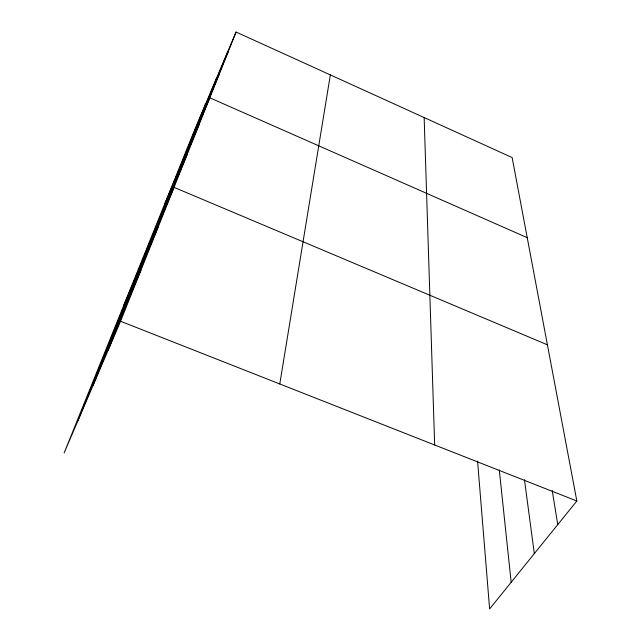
<?xml version="1.0" encoding="UTF-8"?>
<svg xmlns="http://www.w3.org/2000/svg" width="641" height="641" viewBox="0 0 641 641"><rect width="100%" height="100%" fill="white"/><g stroke="black" fill="none" stroke-linecap="round" stroke-linejoin="round"><path stroke-width="0.96" d="M279.78 383.975L330.347 74.909M108.161 350.194L227.347 52.65M236.08 32.05L195.297 128.264L64.164 452.883L120.556 321.253L236.08 32.05L512.135 157.566L576.836 500.99L489.62 608.95L477.561 461.039M78.026 420.528L205.577 104.002M92.969 385.65L216.474 78.306M219.094 73.25L228.14 51.937M210.048 95.838L219.422 73.763M164.689 204.038L209.815 97.809L527.222 237.675M189.079 148.191L199.175 124.45M176.828 178.767L187.324 154.112M123.769 305.332L174.048 187.356L547.414 344.818M147.19 252.762L158.575 226.081M129.033 298.081L140.916 270.294M120.556 321.253L576.836 500.99M552.197 490.469L557.758 524.602M524.466 479.74L534.314 553.624M499.283 469.901L511.165 582.276M424.15 117.559L434.67 444.99"/></g></svg>
